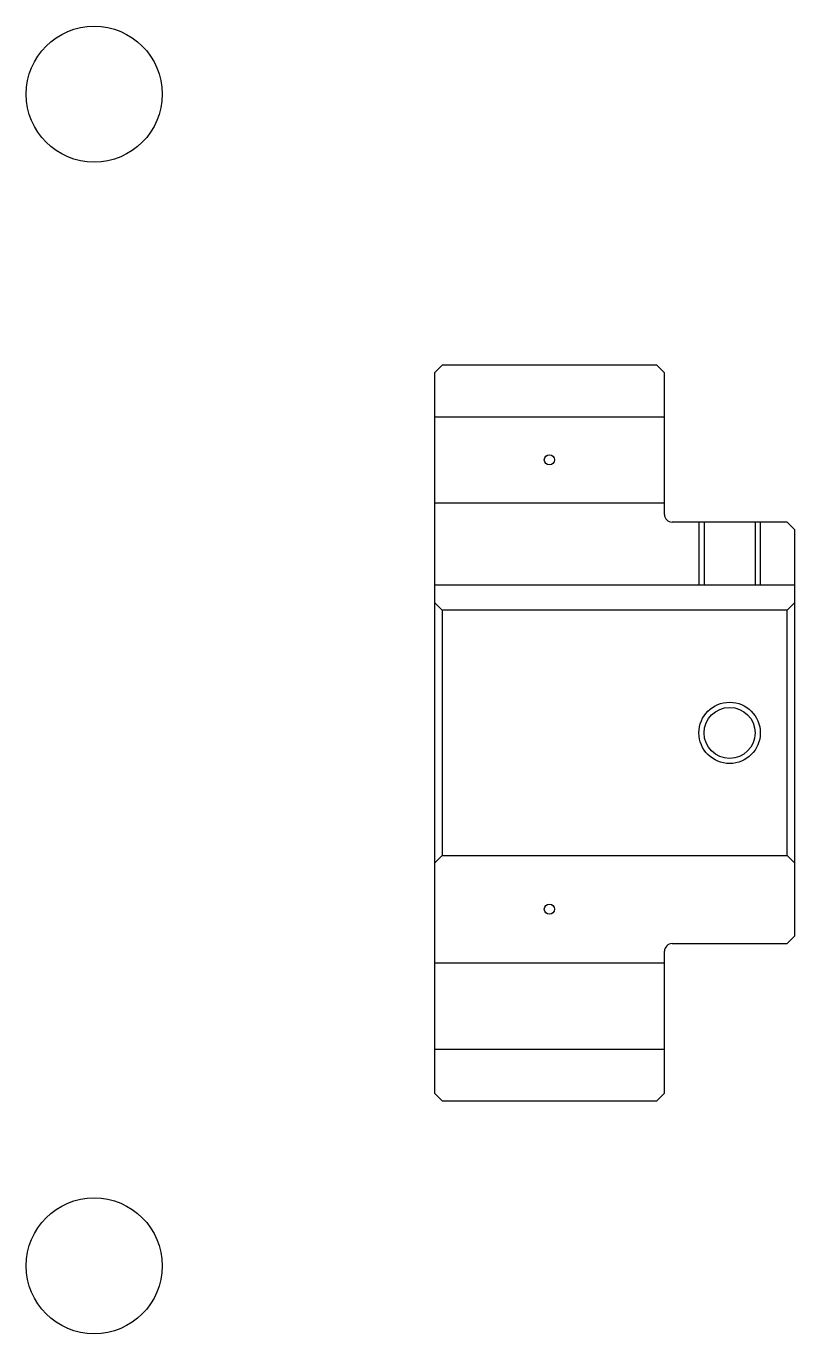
# Model space of a CAD drawing. Header units: metres. Extents: x 126 to 455, y 102 to 273.
# Drawn here: x 126.4 to 226.6, y 102.3 to 272.9 of the extents above.
import ezdxf

# ---------------------------------------------------------------- set-up
doc = ezdxf.new("R2010")
doc.units = ezdxf.units.M

msp = doc.modelspace()

# ---------------------------------------------------------------- linework, layer by layer
at = {"color": 4}
for p, q in [((179.608688, 221.967392), (209.608688, 221.967392)), ((179.608688, 210.717392), (209.608688, 210.717392)), ((179.608688, 200.017395), (226.608688, 200.017395)), ((180.608688, 196.717392), (180.608688, 164.717392)), ((225.608688, 196.717392), (226.608688, 197.717392)), ((225.608688, 164.717392), (226.608688, 163.717392)), ((179.608688, 150.717392), (209.608688, 150.717392)), ((179.608688, 139.467392), (209.608688, 139.467392))]:
    msp.add_line(p, q, dxfattribs=at)
for points in [[(209.608688, 209.217392), (209.608688, 227.717392), (208.608688, 228.717392), (180.608688, 228.717392), (179.608688, 227.717392), (179.608688, 163.717392)], [(210.608688, 153.217392), (225.608688, 153.217392), (226.608688, 154.217392), (226.608688, 207.217392), (225.608688, 208.217392), (210.608688, 208.217392)], [(214.108688, 208.217392), (214.108688, 200.017395)], [(214.783691, 208.217392), (214.783691, 200.017395)], [(221.433685, 208.217392), (221.433685, 200.017395)], [(222.108688, 208.217392), (222.108688, 200.017395)], [(179.608688, 163.717392), (180.608688, 164.717392), (225.608688, 164.717392), (225.608688, 196.717392), (180.608688, 196.717392), (179.608688, 197.717392)], [(179.608688, 163.717392), (179.608688, 133.717392), (180.608688, 132.717392), (208.608688, 132.717392), (209.608688, 133.717392), (209.608688, 152.217392)]]:
    msp.add_lwpolyline(points, dxfattribs=at)
at = {"color": 5}
for centre, radius in [((135.260864, 264.065216), 8.869565), ((194.608688, 216.342392), 0.665217), ((194.608688, 157.717392), 0.665217), ((135.260864, 111.169563), 8.869565)]:
    msp.add_circle(centre, radius, dxfattribs=at)
at = {"color": 7}
msp.add_circle((218.108688, 180.717392), 4, dxfattribs=at)
at = {"color": 4}
msp.add_circle((218.108688, 180.717392), 3.325, dxfattribs=at)
for centre, start, end in [((210.608688, 209.217392), 180, 270), ((210.608688, 152.217392), 90, 180)]:
    msp.add_arc(centre, 1, start, end, dxfattribs=at)

doc.saveas('drawing.dxf')
